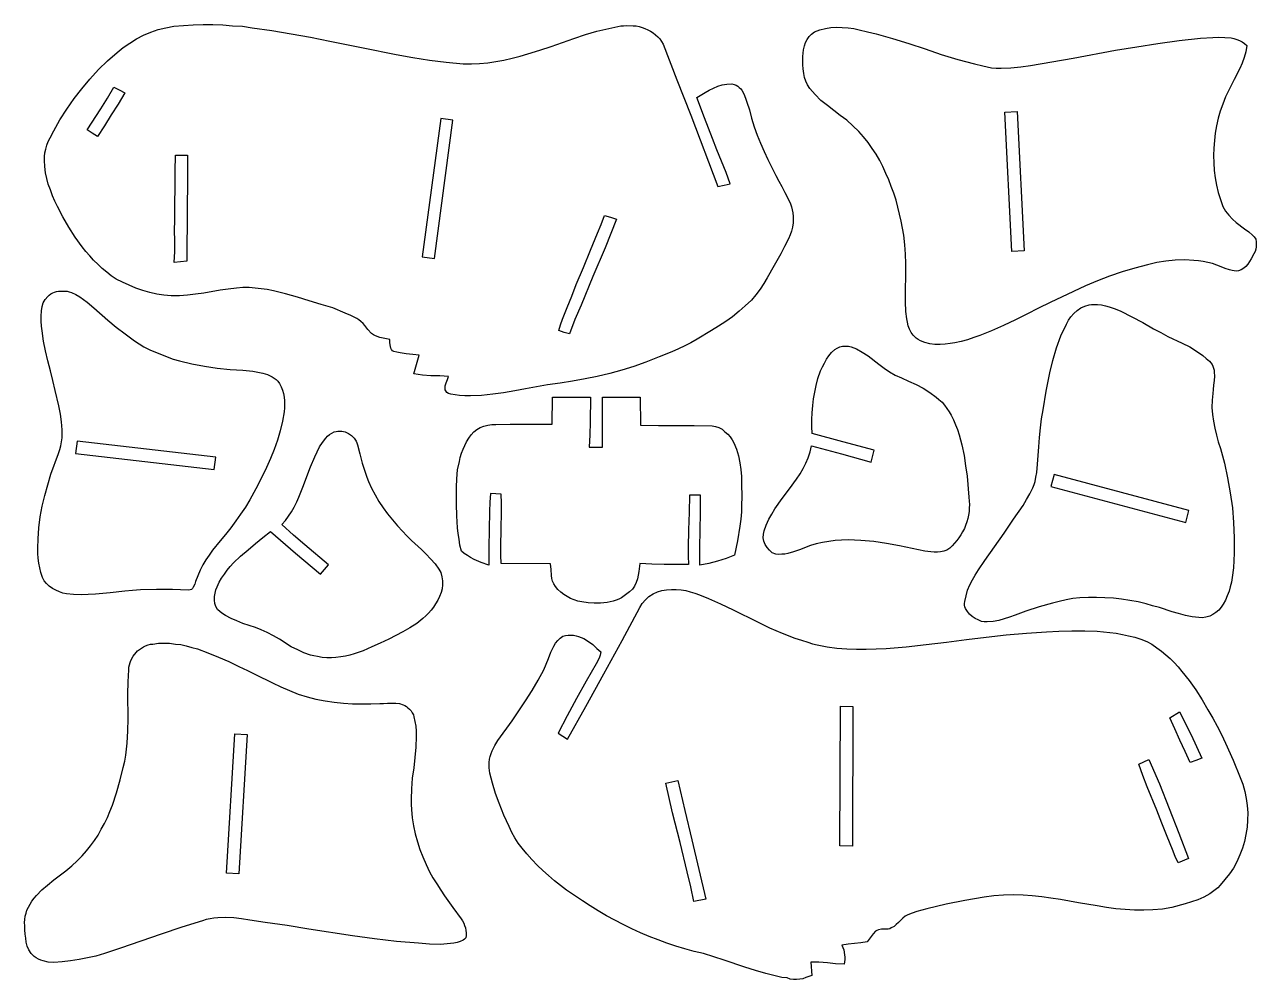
# Model space of a CAD drawing. Extents: x 0 to 156, y 0 to 371.
# Drawn here: x 0 to 152.4, y 0 to 118.1 of the extents above; entities that cross this region are included whole.
import ezdxf

# ---------------------------------------------------------------- set-up
doc = ezdxf.new("R2010")
doc.units = 0
doc.layers.get('0').update_dxf_attribs({"color": 1, "linetype": 'CONTINUOUS'})

msp = doc.modelspace()

# ---------------------------------------------------------------- linework, layer by layer
for points in [[(18.45, 117.91), (19.66, 118.03), (20.87, 118.08), (22.08, 118.12), (23.3, 118.12), (24.51, 118.08), (25.72, 117.99), (26.94, 117.91), (28.15, 117.74), (30.58, 117.41), (33, 116.99), (35.39, 116.57), (37.77, 116.07), (41.87, 115.23), (45.97, 114.44), (48.02, 114.06), (50.11, 113.73), (52.16, 113.47), (54.25, 113.27), (55.29, 113.27), (56.3, 113.31), (57.3, 113.39), (58.31, 113.56), (59.31, 113.73), (60.31, 113.98), (61.32, 114.23), (62.28, 114.52), (63.74, 114.94), (65.17, 115.4), (67.97, 116.4), (69.39, 116.9), (70.81, 117.32), (72.28, 117.66), (73.03, 117.82), (73.78, 117.95), (74.12, 117.99), (74.49, 118.03), (75.29, 117.99), (75.66, 117.95), (76.04, 117.87), (76.42, 117.78), (76.75, 117.66), (77.13, 117.49), (77.46, 117.32), (77.76, 117.11), (78.05, 116.86), (78.34, 116.61), (78.59, 116.36), (78.8, 116.03), (79.01, 115.69), (80.72, 111.3), (82.44, 106.91), (85.79, 98.08), (86.54, 98.25), (87.29, 98.42), (87.04, 99.13), (86.79, 99.84), (86.25, 101.22), (85.66, 102.64), (85.12, 104.02), (84.11, 106.57), (83.19, 109.12), (84.2, 109.71), (84.7, 110), (85.24, 110.25), (85.79, 110.51), (86.33, 110.67), (86.91, 110.76), (87.5, 110.8), (87.79, 110.71), (88.04, 110.63), (88.25, 110.51), (88.42, 110.34), (88.63, 110.17), (88.76, 110), (89.01, 109.54), (89.22, 109.04), (89.38, 108.54), (89.68, 107.58), (89.93, 106.53), (90.26, 105.49), (90.64, 104.44), (91.06, 103.44), (91.52, 102.43), (91.98, 101.43), (92.94, 99.46), (93.31, 98.75), (93.69, 98.08), (94.07, 97.37), (94.44, 96.66), (94.78, 95.95), (94.9, 95.57), (94.99, 95.2), (95.07, 94.82), (95.11, 94.4), (95.11, 94.03), (95.11, 93.61), (95.03, 93.06), (94.9, 92.56), (94.74, 92.1), (94.53, 91.6), (94.03, 90.68), (93.57, 89.76), (92.73, 88.3), (91.89, 86.79), (91.47, 86.08), (91.01, 85.37), (90.47, 84.7), (89.93, 84.03), (89.17, 83.32), (88.42, 82.65), (87.58, 81.98), (86.75, 81.39), (85.87, 80.81), (84.99, 80.26), (83.23, 79.22), (82.44, 78.76), (81.69, 78.38), (80.89, 78.01), (80.1, 77.63), (78.51, 77), (76.88, 76.37), (75.37, 75.83), (73.91, 75.37), (72.4, 74.95), (70.85, 74.58), (69.35, 74.28), (67.8, 73.99), (66.25, 73.78), (64.71, 73.57), (61.99, 73.07), (60.65, 72.82), (59.27, 72.57), (57.93, 72.4), (56.55, 72.23), (55.17, 72.19), (54.46, 72.19), (53.79, 72.23), (53.29, 72.32), (52.74, 72.4), (52.45, 72.48), (52.24, 72.61), (52.12, 72.82), (52.03, 72.95), (52.03, 73.07), (52.03, 73.28), (52.03, 73.45), (52.16, 73.82), (52.32, 74.2), (52.45, 74.58), (51.36, 74.66), (50.28, 74.66), (49.23, 74.74), (48.69, 74.83), (48.18, 74.91), (48.48, 76.08), (48.81, 77.21), (48.02, 77.29), (47.22, 77.38), (46.47, 77.5), (46.05, 77.59), (45.67, 77.67), (45.51, 77.76), (45.38, 77.92), (45.3, 78.09), (45.26, 78.3), (45.21, 78.76), (45.17, 78.97), (45.17, 79.18), (44.59, 79.3), (43.96, 79.43), (43.42, 79.6), (43.16, 79.72), (42.91, 79.89), (42.45, 80.39), (42.08, 80.89), (41.87, 81.14), (41.62, 81.39), (41.37, 81.6), (41.12, 81.77), (40.36, 82.15), (39.65, 82.44), (38.15, 83.07), (36.68, 83.49), (35.22, 83.95), (33.75, 84.41), (32.29, 84.82), (30.78, 85.2), (30.03, 85.33), (29.28, 85.45), (28.53, 85.53), (27.77, 85.58), (26.98, 85.58), (26.23, 85.53), (25.18, 85.41), (24.18, 85.28), (22.17, 84.91), (21.16, 84.78), (20.16, 84.66), (19.16, 84.57), (18.15, 84.57), (17.23, 84.66), (16.35, 84.78), (15.48, 84.99), (14.64, 85.24), (13.76, 85.53), (12.92, 85.87), (12.13, 86.25), (11.33, 86.62), (10.71, 87.04), (10.16, 87.5), (9.58, 87.96), (9.08, 88.46), (8.53, 88.96), (8.07, 89.51), (7.57, 90.05), (7.11, 90.64), (6.27, 91.81), (5.48, 93.06), (4.73, 94.32), (4.06, 95.61), (3.72, 96.28), (3.43, 96.95), (3.18, 97.66), (2.93, 98.38), (2.76, 99.09), (2.59, 99.8), (2.51, 100.55), (2.47, 101.3), (2.47, 101.81), (2.51, 102.27), (2.64, 102.73), (2.76, 103.19), (2.93, 103.65), (3.14, 104.11), (3.6, 104.98), (4.35, 106.32), (5.23, 107.66), (6.11, 108.96), (7.07, 110.17), (8.07, 111.38), (9.16, 112.55), (10.25, 113.64), (11.46, 114.69), (12.21, 115.27), (13.01, 115.82), (13.84, 116.36), (14.72, 116.82), (15.6, 117.2), (16.52, 117.53), (17.48, 117.74), (18.45, 117.91)], [(97.75, 117.24), (98.38, 117.49), (99.09, 117.66), (99.76, 117.78), (100.47, 117.82), (101.18, 117.78), (101.89, 117.74), (102.6, 117.62), (103.27, 117.49), (104.31, 117.24), (105.36, 116.99), (107.37, 116.4), (109.42, 115.78), (111.43, 115.11), (113.43, 114.44), (115.48, 113.81), (117.53, 113.27), (118.58, 113.01), (119.62, 112.76), (120.21, 112.72), (120.84, 112.72), (122.05, 112.76), (123.26, 112.89), (124.47, 113.06), (127.11, 113.52), (129.75, 113.98), (134.97, 114.94), (137.61, 115.36), (140.24, 115.78), (142.88, 116.15), (145.51, 116.44), (147.02, 116.53), (147.77, 116.57), (148.53, 116.53), (149.28, 116.49), (149.61, 116.4), (149.99, 116.28), (150.32, 116.15), (150.66, 115.98), (150.95, 115.78), (151.24, 115.52), (151.12, 114.77), (150.91, 114.06), (150.66, 113.35), (150.37, 112.68), (149.65, 111.34), (148.99, 110), (148.61, 109.17), (148.27, 108.29), (147.94, 107.41), (147.69, 106.53), (147.48, 105.61), (147.31, 104.69), (147.23, 103.77), (147.14, 102.85), (147.1, 101.93), (147.14, 101.01), (147.19, 100.09), (147.31, 99.17), (147.48, 98.25), (147.69, 97.37), (147.98, 96.49), (148.27, 95.61), (148.44, 95.32), (148.61, 95.03), (148.99, 94.53), (149.45, 94.07), (149.91, 93.65), (150.95, 92.85), (151.49, 92.48), (151.95, 92.06), (152.16, 91.85), (152.33, 91.56), (152.41, 91.26), (152.41, 90.97), (152.41, 90.64), (152.33, 90.34), (152.25, 90.05), (152.12, 89.76), (151.79, 89.13), (151.58, 88.8), (151.37, 88.5), (151.12, 88.21), (150.87, 88), (150.53, 87.79), (150.2, 87.67), (149.95, 87.63), (149.65, 87.67), (149.4, 87.71), (149.11, 87.79), (148.57, 87.96), (148.07, 88.17), (147.52, 88.38), (146.98, 88.55), (146.39, 88.67), (145.85, 88.8), (145.26, 88.88), (144.68, 88.92), (143.55, 89.01), (142.38, 88.96), (141.21, 88.84), (140.08, 88.67), (138.95, 88.42), (137.36, 88), (135.81, 87.54), (134.26, 87), (132.76, 86.41), (131.29, 85.79), (129.79, 85.12), (126.9, 83.74), (125.44, 83.03), (124.01, 82.31), (122.59, 81.6), (121.13, 80.89), (119.66, 80.22), (118.2, 79.64), (117.45, 79.39), (116.65, 79.14), (115.9, 78.93), (115.11, 78.76), (114.52, 78.68), (113.89, 78.59), (113.27, 78.55), (112.64, 78.55), (112.01, 78.63), (111.38, 78.8), (110.84, 79.01), (110.55, 79.18), (110.3, 79.34), (109.96, 79.68), (109.71, 80.01), (109.5, 80.43), (109.33, 80.85), (109.25, 81.31), (109.17, 81.73), (109.04, 82.61), (109, 83.82), (109, 84.99), (109.04, 87.38), (109.04, 88.55), (109, 89.72), (108.92, 90.89), (108.79, 92.06), (108.46, 93.82), (108.04, 95.53), (107.83, 96.41), (107.54, 97.25), (107.24, 98.08), (106.95, 98.92), (106.57, 99.71), (106.2, 100.55), (105.82, 101.3), (105.36, 102.1), (104.86, 102.81), (104.36, 103.52), (103.81, 104.23), (103.23, 104.9), (102.47, 105.61), (101.72, 106.28), (100.93, 106.87), (100.13, 107.49), (99.34, 108.12), (98.54, 108.75), (97.83, 109.46), (97.5, 109.84), (97.16, 110.21), (96.87, 110.67), (96.66, 111.13), (96.49, 111.59), (96.41, 112.09), (96.33, 112.64), (96.28, 113.14), (96.28, 114.19), (96.33, 114.6), (96.37, 115.02), (96.49, 115.48), (96.62, 115.9), (96.83, 116.28), (97.08, 116.65), (97.37, 116.95), (97.75, 117.24)], [(11.04, 110.38), (11.71, 110.04), (12.38, 109.67), (11.59, 108.29), (10.71, 106.95), (9.87, 105.61), (9.03, 104.27), (8.37, 104.69), (7.74, 105.11), (9.41, 107.7), (10.25, 109.04), (11.04, 110.38)], [(122.17, 90.05), (121.29, 107.3), (122.82, 107.38), (123.7, 90.13), (122.17, 90.05)], [(49.21, 89.39), (50.73, 89.19), (53, 106.31), (51.48, 106.51), (49.21, 89.39)], [(18.65, 101.97), (20.16, 101.97), (20.16, 98.67), (20.12, 95.41), (20.08, 88.84), (18.49, 88.71), (18.57, 90.05), (18.57, 91.35), (18.53, 92.65), (18.57, 93.94), (18.57, 95.95), (18.61, 97.96), (18.61, 99.96), (18.65, 101.97)], [(71.77, 94.49), (72.48, 94.28), (73.24, 94.07), (72.53, 92.27), (71.82, 90.51), (70.31, 86.96), (68.85, 83.4), (68.09, 81.64), (67.42, 79.85), (66.75, 80.01), (66.09, 80.26), (66.29, 80.98), (66.55, 81.69), (67.13, 83.11), (67.72, 84.53), (68.26, 85.95), (69.14, 88.09), (70.02, 90.22), (70.9, 92.31), (71.36, 93.4), (71.77, 94.49)], [(4.68, 85.16), (4.98, 85.16), (5.27, 85.16), (5.52, 85.07), (5.81, 84.99), (6.32, 84.74), (6.82, 84.45), (7.74, 83.78), (8.57, 83.07), (10.29, 81.56), (11.33, 80.68), (12.46, 79.85), (13.59, 79.01), (14.76, 78.26), (15.48, 77.88), (16.19, 77.59), (16.94, 77.29), (17.65, 77), (18.4, 76.75), (19.16, 76.54), (20.7, 76.17), (22.25, 75.87), (23.84, 75.62), (25.43, 75.45), (27.02, 75.37), (28.23, 75.25), (28.86, 75.12), (29.49, 74.99), (30.07, 74.83), (30.62, 74.53), (30.87, 74.37), (31.12, 74.2), (31.33, 73.99), (31.54, 73.74), (31.75, 73.32), (31.91, 72.9), (32.04, 72.48), (32.12, 72.02), (32.16, 71.56), (32.16, 71.15), (32.16, 70.69), (32.12, 70.23), (31.91, 69.06), (31.62, 67.88), (31.29, 66.71), (30.87, 65.54), (30.41, 64.45), (29.91, 63.32), (28.86, 61.15), (28.36, 60.23), (27.86, 59.31), (27.31, 58.43), (26.73, 57.55), (26.14, 56.72), (25.51, 55.88), (24.84, 55.04), (24.18, 54.25), (23.26, 53.08), (22.84, 52.49), (22.42, 51.91), (22.04, 51.28), (21.71, 50.61), (21.42, 49.94), (21.16, 49.23), (21.04, 48.89), (20.87, 48.52), (20.79, 48.35), (20.66, 48.23), (20.49, 48.18), (20.29, 48.14), (18.28, 48.23), (16.31, 48.23), (14.35, 48.18), (13.34, 48.1), (12.38, 48.02), (10.58, 47.81), (8.78, 47.64), (7.86, 47.6), (6.98, 47.56), (6.06, 47.6), (5.19, 47.68), (4.73, 47.77), (4.31, 47.93), (3.85, 48.14), (3.43, 48.35), (3.05, 48.64), (2.72, 48.98), (2.43, 49.31), (2.22, 49.73), (2.01, 50.32), (1.88, 50.9), (1.76, 51.49), (1.67, 52.12), (1.63, 52.7), (1.63, 53.33), (1.67, 54.5), (1.76, 55.88), (1.92, 57.22), (2.17, 58.56), (2.51, 59.85), (2.89, 61.19), (3.26, 62.49), (4.18, 65.04), (4.35, 65.54), (4.48, 66), (4.56, 66.5), (4.64, 67.01), (4.64, 67.47), (4.64, 67.97), (4.56, 68.97), (4.43, 69.93), (4.22, 70.94), (3.76, 72.86), (3.47, 74.07), (3.18, 75.29), (2.89, 76.54), (2.59, 77.76), (2.34, 78.97), (2.17, 80.22), (2.09, 80.81), (2.05, 81.44), (2.05, 82.06), (2.09, 82.69), (2.17, 83.23), (2.3, 83.69), (2.55, 84.11), (2.89, 84.49), (3.05, 84.66), (3.26, 84.82), (3.47, 84.95), (3.68, 85.03), (3.93, 85.12), (4.18, 85.16), (4.43, 85.16), (4.68, 85.16)], [(132.3, 83.49), (132.76, 83.49), (133.26, 83.44), (133.76, 83.32), (134.22, 83.19), (134.93, 82.94), (135.64, 82.65), (137.02, 81.98), (138.36, 81.27), (139.7, 80.47), (140.58, 80.01), (141.46, 79.55), (143.25, 78.72), (144.18, 78.26), (145.01, 77.71), (145.81, 77.17), (146.22, 76.83), (146.6, 76.5), (146.77, 76.29), (146.94, 76.08), (147.02, 75.87), (147.1, 75.62), (147.19, 75.37), (147.19, 75.12), (147.23, 74.62), (147.19, 74.07), (147.1, 73.53), (147.06, 72.99), (147.02, 72.48), (146.94, 71.65), (146.89, 70.77), (146.98, 69.89), (147.1, 69.06), (147.27, 68.18), (147.48, 67.34), (147.69, 66.5), (147.98, 65.67), (148.23, 64.75), (148.48, 63.87), (148.86, 62.03), (149.19, 60.19), (149.45, 58.35), (149.57, 56.51), (149.65, 54.63), (149.65, 52.74), (149.57, 50.9), (149.4, 49.73), (149.32, 49.15), (149.19, 48.56), (149.03, 48.02), (148.82, 47.47), (148.61, 46.93), (148.32, 46.43), (148.07, 46.05), (147.77, 45.67), (147.4, 45.38), (147.02, 45.13), (146.64, 44.92), (146.18, 44.8), (145.72, 44.71), (145.3, 44.75), (144.47, 44.84), (143.63, 45.01), (142.79, 45.26), (142, 45.47), (140.41, 46.01), (139.57, 46.22), (138.78, 46.47), (137.78, 46.72), (136.77, 46.89), (135.73, 47.05), (134.72, 47.18), (133.68, 47.22), (132.63, 47.26), (131.63, 47.26), (130.58, 47.22), (129.7, 47.1), (128.87, 46.97), (128.03, 46.76), (127.19, 46.55), (125.52, 46.09), (123.89, 45.55), (122.55, 45.05), (121.88, 44.8), (121.21, 44.59), (120.54, 44.38), (119.83, 44.29), (119.12, 44.25), (118.74, 44.25), (118.41, 44.29), (117.99, 44.46), (117.62, 44.63), (117.24, 44.88), (116.9, 45.17), (116.65, 45.51), (116.44, 45.88), (116.36, 46.09), (116.32, 46.3), (116.32, 46.51), (116.36, 46.76), (116.49, 47.47), (116.65, 48.14), (116.95, 48.81), (117.28, 49.44), (117.62, 50.02), (118.03, 50.65), (118.83, 51.82), (121.21, 55.21), (122.38, 56.93), (123.55, 58.64), (123.97, 59.35), (124.39, 60.06), (124.77, 60.82), (124.94, 61.23), (125.06, 61.61), (125.14, 62.15), (125.23, 62.7), (125.35, 63.74), (125.48, 65.88), (125.56, 67.05), (125.69, 68.22), (125.81, 69.35), (126.02, 70.48), (126.4, 72.78), (126.86, 75.04), (127.24, 76.58), (127.7, 78.13), (128.24, 79.6), (128.91, 81.06), (129.16, 81.56), (129.45, 81.98), (129.83, 82.4), (130.25, 82.77), (130.71, 83.07), (131.21, 83.28), (131.71, 83.44), (132, 83.49), (132.3, 83.49)], [(100.26, 77.92), (100.55, 78.09), (100.88, 78.26), (101.22, 78.34), (101.55, 78.34), (101.93, 78.34), (102.27, 78.26), (102.6, 78.13), (102.93, 78.01), (103.65, 77.59), (104.36, 77.13), (105.69, 76.12), (106.36, 75.62), (107.03, 75.16), (107.74, 74.74), (108.5, 74.41), (109.38, 73.99), (110.3, 73.61), (111.17, 73.15), (112.01, 72.61), (112.81, 72.02), (113.14, 71.73), (113.52, 71.4), (113.81, 71.02), (114.1, 70.64), (114.39, 70.23), (114.65, 69.81), (114.94, 69.22), (115.19, 68.6), (115.44, 68.01), (115.65, 67.38), (115.98, 66.13), (116.24, 64.83), (116.44, 63.53), (116.61, 62.24), (116.82, 59.64), (116.86, 59.18), (116.9, 58.77), (116.86, 58.31), (116.86, 57.89), (116.78, 57.43), (116.7, 57.01), (116.57, 56.59), (116.44, 56.17), (116.28, 55.8), (116.07, 55.38), (115.86, 55), (115.61, 54.63), (115.36, 54.29), (115.06, 53.96), (114.77, 53.62), (114.48, 53.33), (114.1, 53.12), (113.73, 52.99), (113.35, 52.91), (112.97, 52.87), (112.55, 52.87), (112.14, 52.91), (111.38, 52.99), (108.25, 53.62), (106.66, 53.91), (105.07, 54.17), (103.48, 54.29), (102.68, 54.33), (101.89, 54.37), (101.09, 54.33), (100.3, 54.29), (99.5, 54.17), (98.71, 54.04), (97.96, 53.87), (97.25, 53.66), (95.87, 53.16), (95.15, 52.91), (94.44, 52.7), (94.07, 52.62), (93.69, 52.62), (93.31, 52.58), (92.94, 52.62), (92.52, 52.78), (92.19, 53.08), (91.89, 53.41), (91.64, 53.79), (91.47, 54.21), (91.39, 54.63), (91.43, 55.09), (91.52, 55.5), (91.77, 56.21), (92.1, 56.93), (92.44, 57.55), (92.85, 58.22), (93.73, 59.48), (94.65, 60.69), (95.53, 61.9), (95.95, 62.53), (96.33, 63.2), (96.66, 63.87), (96.95, 64.54), (97.2, 65.25), (97.37, 66), (101.09, 65), (104.77, 63.99), (105.11, 65.46), (101.26, 66.5), (97.46, 67.55), (97.41, 68.39), (97.41, 69.26), (97.46, 70.1), (97.54, 70.98), (97.62, 71.82), (97.79, 72.65), (97.96, 73.49), (98.17, 74.33), (98.5, 75.29), (98.71, 75.79), (98.96, 76.25), (99.21, 76.71), (99.5, 77.13), (99.84, 77.55), (100.26, 77.92)], [(65.33, 72.02), (70.02, 72.02), (69.98, 68.93), (69.93, 67.38), (69.85, 65.83), (71.52, 65.83), (71.52, 72.02), (76.17, 72.02), (76.21, 68.55), (78.42, 68.51), (80.64, 68.51), (82.86, 68.51), (85.07, 68.47), (85.49, 68.39), (85.91, 68.26), (86.33, 68.05), (86.66, 67.76), (87, 67.47), (87.29, 67.13), (87.54, 66.75), (87.75, 66.38), (88.09, 65.58), (88.34, 64.75), (88.5, 63.91), (88.63, 63.07), (88.71, 62.2), (88.71, 61.36), (88.76, 59.64), (88.71, 58.72), (88.71, 57.85), (88.63, 56.93), (88.5, 56.05), (88.21, 54.25), (87.84, 52.49), (86.79, 52.07), (85.74, 51.74), (84.66, 51.45), (83.57, 51.24), (83.57, 53.41), (83.61, 55.59), (83.65, 57.72), (83.65, 59.9), (82.27, 59.9), (82.23, 57.76), (82.15, 55.63), (82.1, 53.45), (82.1, 52.41), (82.15, 51.32), (79.14, 51.32), (77.63, 51.36), (76.12, 51.45), (76, 50.48), (75.91, 50.02), (75.83, 49.56), (75.66, 49.1), (75.45, 48.64), (75.2, 48.27), (74.83, 47.93), (74.53, 47.68), (74.2, 47.43), (73.87, 47.22), (73.53, 47.05), (73.2, 46.93), (72.82, 46.8), (72.07, 46.64), (71.27, 46.55), (70.48, 46.55), (69.72, 46.59), (68.93, 46.72), (68.47, 46.8), (68.01, 46.97), (67.55, 47.14), (67.13, 47.35), (66.71, 47.6), (66.34, 47.89), (65.96, 48.23), (65.67, 48.6), (65.5, 48.94), (65.33, 49.27), (65.25, 49.61), (65.21, 49.98), (65.17, 50.69), (65.08, 51.4), (58.98, 51.45), (58.93, 52.49), (58.93, 53.58), (58.98, 55.71), (59.02, 57.85), (59.02, 58.93), (58.98, 60.02), (58.31, 60.06), (57.64, 60.1), (57.55, 59.02), (57.51, 57.89), (57.47, 55.67), (57.43, 53.45), (57.43, 51.24), (56.51, 51.57), (55.63, 51.95), (55.17, 52.2), (54.79, 52.45), (54.37, 52.7), (54.04, 52.99), (53.87, 53.7), (53.75, 54.46), (53.66, 55.17), (53.58, 55.88), (53.5, 57.34), (53.45, 58.81), (53.45, 60.9), (53.5, 61.94), (53.58, 63.03), (53.79, 64.08), (53.91, 64.58), (54.04, 65.08), (54.25, 65.58), (54.46, 66.04), (54.67, 66.5), (54.96, 66.96), (55.25, 67.38), (55.59, 67.72), (55.96, 68.01), (56.38, 68.26), (56.84, 68.43), (57.3, 68.55), (57.8, 68.64), (58.31, 68.64), (60.06, 68.68), (61.78, 68.68), (65.29, 68.68), (65.33, 72.02)], [(38.31, 67.72), (38.56, 67.8), (38.77, 67.84), (38.98, 67.84), (39.23, 67.84), (39.65, 67.72), (40.07, 67.55), (40.45, 67.3), (40.78, 66.96), (41.03, 66.59), (41.12, 66.38), (41.2, 66.13), (41.49, 65), (41.78, 63.87), (42.12, 62.74), (42.33, 62.15), (42.54, 61.61), (42.91, 60.77), (43.37, 59.94), (43.83, 59.14), (44.38, 58.35), (44.92, 57.59), (45.51, 56.84), (46.13, 56.13), (46.76, 55.46), (47.31, 54.88), (47.89, 54.29), (49.1, 53.2), (49.69, 52.62), (50.23, 52.03), (50.78, 51.4), (51.24, 50.74), (51.49, 50.32), (51.61, 49.82), (51.7, 49.31), (51.7, 48.81), (51.66, 48.31), (51.53, 47.85), (51.32, 47.35), (51.11, 46.93), (50.86, 46.47), (50.61, 46.05), (50.32, 45.67), (49.98, 45.3), (49.65, 44.96), (49.27, 44.63), (48.52, 44.04), (47.68, 43.5), (46.8, 43), (45.05, 42.08), (44, 41.58), (42.96, 41.12), (41.91, 40.66), (40.78, 40.28), (40.24, 40.11), (39.69, 39.99), (39.11, 39.9), (38.52, 39.82), (37.98, 39.78), (37.39, 39.78), (36.81, 39.82), (36.22, 39.94), (35.8, 40.03), (35.39, 40.11), (34.55, 40.4), (33.8, 40.78), (33, 41.16), (31.54, 42.08), (30.78, 42.5), (30.03, 42.91), (29.28, 43.25), (28.57, 43.54), (27.02, 44.04), (26.27, 44.34), (25.56, 44.63), (24.84, 45.01), (24.51, 45.21), (24.18, 45.47), (23.88, 45.76), (23.67, 46.13), (23.55, 46.51), (23.51, 46.93), (23.51, 47.35), (23.59, 47.77), (23.67, 48.18), (23.84, 48.56), (24.09, 49.15), (24.38, 49.65), (24.72, 50.15), (25.05, 50.61), (25.43, 51.07), (25.85, 51.53), (26.73, 52.37), (27.65, 53.16), (28.57, 53.91), (29.49, 54.67), (30.41, 55.42), (33.5, 52.74), (36.6, 50.11), (37.6, 51.28), (34.67, 53.75), (33.25, 54.96), (31.83, 56.26), (32.29, 56.76), (32.67, 57.3), (33.04, 57.85), (33.34, 58.43), (33.67, 59.06), (33.92, 59.64), (34.42, 60.9), (35.39, 63.41), (35.89, 64.66), (36.18, 65.25), (36.47, 65.88), (36.85, 66.42), (37.27, 66.96), (37.48, 67.21), (37.73, 67.42), (38.02, 67.59), (38.31, 67.72)], [(6.3, 65.05), (23.46, 63.07), (23.64, 64.59), (6.48, 66.57), (6.3, 65.05)], [(143.68, 56.52), (144.07, 58), (127.38, 62.46), (126.99, 60.97), (143.68, 56.52)], [(76.12, 46.01), (76.42, 46.51), (76.83, 46.97), (77.25, 47.35), (77.76, 47.68), (78.3, 47.93), (78.84, 48.1), (79.43, 48.18), (80.06, 48.23), (80.64, 48.23), (81.23, 48.18), (81.81, 48.1), (82.36, 47.93), (82.94, 47.77), (83.49, 47.56), (84.61, 47.14), (86.12, 46.47), (87.67, 45.72), (90.68, 44.25), (92.19, 43.5), (93.73, 42.83), (95.32, 42.2), (96.12, 41.95), (96.91, 41.7), (97.5, 41.53), (98.08, 41.37), (99.3, 41.16), (100.51, 40.99), (101.72, 40.91), (102.93, 40.86), (104.15, 40.86), (106.62, 40.95), (109.08, 41.16), (111.55, 41.41), (114.06, 41.7), (116.53, 42.04), (119, 42.33), (121.46, 42.62), (123.97, 42.83), (126.44, 43), (127.99, 43.08), (129.58, 43.12), (131.17, 43.12), (132.71, 43.08), (134.3, 42.91), (135.06, 42.83), (135.85, 42.66), (136.6, 42.5), (137.36, 42.33), (138.11, 42.08), (138.86, 41.78), (139.49, 41.45), (140.08, 41.03), (140.66, 40.61), (141.21, 40.15), (141.75, 39.69), (142.25, 39.19), (142.75, 38.65), (143.21, 38.1), (144.09, 36.97), (144.93, 35.8), (145.72, 34.59), (146.43, 33.34), (147.02, 32.33), (147.56, 31.33), (148.11, 30.28), (148.61, 29.24), (149.53, 27.1), (150.41, 24.97), (150.74, 24.13), (150.99, 23.26), (151.16, 22.38), (151.29, 21.5), (151.37, 20.62), (151.33, 19.7), (151.29, 18.82), (151.12, 17.94), (150.95, 17.07), (150.7, 16.23), (150.37, 15.39), (149.99, 14.56), (149.57, 13.76), (149.07, 13.05), (148.53, 12.34), (147.94, 11.67), (147.65, 11.33), (147.31, 11.08), (146.98, 10.83), (146.64, 10.58), (145.93, 10.16), (145.18, 9.83), (144.38, 9.58), (143.59, 9.33), (141.96, 8.91), (140.79, 8.7), (139.62, 8.62), (138.49, 8.57), (137.32, 8.57), (136.19, 8.66), (135.02, 8.74), (133.89, 8.91), (132.71, 9.08), (130.41, 9.45), (128.16, 9.87), (126.98, 10.04), (125.86, 10.21), (124.68, 10.33), (123.55, 10.41), (122.34, 10.46), (121.13, 10.41), (119.92, 10.33), (118.74, 10.16), (117.53, 9.95), (116.36, 9.75), (114.02, 9.29), (111.63, 8.74), (110.42, 8.41), (109.84, 8.2), (109.29, 7.99), (108.96, 7.82), (108.66, 7.57), (108.12, 7.03), (107.83, 6.78), (107.58, 6.52), (107.24, 6.36), (107.08, 6.27), (106.87, 6.23), (106.45, 6.19), (106.03, 6.19), (105.65, 6.11), (105.44, 6.06), (105.28, 5.98), (104.98, 5.65), (104.73, 5.31), (104.27, 4.64), (103.48, 4.52), (102.68, 4.43), (101.89, 4.35), (101.14, 4.22), (101.35, 3.64), (101.47, 3.05), (101.51, 2.76), (101.51, 2.47), (101.47, 2.17), (101.39, 1.88), (100.34, 1.92), (99.34, 2.05), (98.29, 2.13), (97.29, 2.13), (97.41, 0.46), (96.66, 0.21), (96.28, 0.08), (95.91, 0.04), (95.53, 0), (95.15, 0), (94.74, 0.04), (94.36, 0.17), (93.69, 0.25), (93.02, 0.38), (91.73, 0.71), (90.43, 1.09), (89.13, 1.51), (86.58, 2.38), (85.28, 2.8), (83.99, 3.18), (82.86, 3.43), (81.69, 3.76), (80.6, 4.1), (79.47, 4.48), (78.38, 4.89), (77.29, 5.31), (76.21, 5.77), (75.12, 6.27), (74.07, 6.78), (73.03, 7.32), (72.02, 7.86), (70.98, 8.49), (69.98, 9.08), (69.01, 9.7), (67.05, 11.04), (65.58, 12.21), (64.83, 12.84), (64.12, 13.47), (63.45, 14.1), (62.78, 14.81), (62.15, 15.52), (61.57, 16.23), (61.07, 16.86), (60.65, 17.53), (60.27, 18.19), (59.94, 18.91), (59.31, 20.33), (58.72, 21.79), (58.26, 23), (57.89, 24.26), (57.72, 24.89), (57.55, 25.51), (57.47, 26.18), (57.47, 26.85), (57.51, 27.23), (57.59, 27.56), (57.72, 27.94), (57.85, 28.27), (58.18, 28.94), (58.56, 29.57), (60.31, 32), (61.15, 33.21), (61.99, 34.46), (62.82, 35.72), (63.53, 37.02), (64.25, 38.31), (64.54, 38.98), (64.83, 39.69), (65.12, 40.49), (65.5, 41.24), (65.71, 41.58), (65.96, 41.91), (66.25, 42.2), (66.59, 42.45), (66.92, 42.54), (67.26, 42.58), (67.59, 42.58), (67.93, 42.58), (68.26, 42.5), (68.55, 42.41), (69.18, 42.16), (69.77, 41.78), (70.31, 41.41), (70.81, 40.95), (71.31, 40.53), (71.27, 40.32), (71.23, 40.11), (71.1, 39.73), (70.73, 39.02), (69.47, 36.89), (68.3, 34.76), (67.13, 32.62), (66, 30.45), (66.59, 30.07), (67.17, 29.7), (69.43, 33.75), (71.69, 37.81), (73.95, 41.91), (76.12, 46.01)], [(15.85, 41.49), (16.56, 41.58), (17.27, 41.58), (17.94, 41.58), (18.65, 41.49), (19.32, 41.41), (19.99, 41.28), (20.7, 41.07), (21.37, 40.91), (22.67, 40.4), (23.97, 39.86), (25.26, 39.32), (26.52, 38.69), (27.56, 38.23), (28.57, 37.73), (30.66, 36.68), (31.7, 36.18), (32.79, 35.72), (33.84, 35.3), (34.97, 34.97), (36.05, 34.67), (37.18, 34.46), (38.31, 34.3), (39.44, 34.17), (40.57, 34.09), (41.7, 34.09), (42.83, 34.09), (43.96, 34.13), (44.42, 34.13), (44.92, 34.17), (45.42, 34.17), (45.93, 34.17), (46.39, 34.13), (46.85, 33.96), (47.05, 33.88), (47.26, 33.75), (47.43, 33.59), (47.64, 33.42), (47.81, 33.21), (47.97, 32.96), (48.1, 32.71), (48.18, 32.46), (48.27, 31.91), (48.39, 31.33), (48.43, 30.7), (48.43, 30.03), (48.39, 28.73), (48.27, 27.44), (48.14, 26.18), (47.97, 24.89), (47.89, 23.59), (47.81, 22.29), (47.85, 21.62), (47.89, 21), (47.97, 19.99), (48.1, 18.99), (48.31, 17.99), (48.6, 17.02), (48.89, 16.06), (49.27, 15.14), (49.69, 14.22), (50.11, 13.3), (50.53, 12.55), (50.99, 11.8), (51.49, 11.04), (51.95, 10.33), (52.99, 8.91), (54, 7.49), (54.17, 7.24), (54.33, 6.94), (54.42, 6.65), (54.54, 6.36), (54.58, 6.06), (54.63, 5.77), (54.63, 5.44), (54.58, 5.14), (54.42, 4.98), (54.25, 4.85), (53.91, 4.68), (53.54, 4.56), (53.12, 4.48), (52.28, 4.39), (51.45, 4.31), (50.11, 4.35), (48.73, 4.48), (46.01, 4.68), (43.29, 5.02), (40.57, 5.4), (35.18, 6.23), (32.5, 6.65), (29.78, 7.03), (27.86, 7.32), (26.85, 7.49), (25.89, 7.61), (24.89, 7.65), (23.92, 7.61), (23.42, 7.57), (22.96, 7.49), (22.46, 7.4), (22, 7.24), (19.45, 6.44), (16.9, 5.6), (11.88, 3.85), (10.87, 3.51), (9.87, 3.18), (8.83, 2.89), (7.78, 2.68), (6.73, 2.47), (5.69, 2.3), (4.64, 2.17), (3.6, 2.09), (2.93, 2.13), (2.3, 2.3), (2.01, 2.38), (1.71, 2.51), (1.42, 2.68), (1.17, 2.84), (0.79, 3.22), (0.54, 3.64), (0.33, 4.1), (0.21, 4.6), (0.13, 5.1), (0.08, 5.6), (0.04, 6.11), (0.04, 6.61), (0, 7.03), (0.04, 7.4), (0.08, 7.82), (0.17, 8.2), (0.29, 8.57), (0.46, 8.95), (0.67, 9.29), (0.88, 9.66), (1.17, 10.04), (1.46, 10.37), (2.13, 11.08), (2.84, 11.67), (3.6, 12.3), (5.1, 13.43), (5.86, 14.05), (6.52, 14.68), (7.11, 15.27), (7.65, 15.89), (8.16, 16.52), (8.66, 17.19), (9.08, 17.86), (9.49, 18.57), (9.87, 19.28), (10.25, 20.03), (10.54, 20.75), (10.87, 21.54), (11.38, 23.09), (11.84, 24.68), (12.21, 26.23), (12.38, 26.98), (12.51, 27.73), (12.59, 28.48), (12.67, 29.24), (12.76, 30.74), (12.8, 32.25), (12.76, 35.3), (12.8, 36.81), (12.88, 38.31), (12.88, 38.61), (12.97, 38.9), (13.05, 39.19), (13.13, 39.44), (13.43, 39.99), (13.8, 40.45), (13.97, 40.66), (14.22, 40.82), (14.47, 40.99), (14.72, 41.16), (14.97, 41.28), (15.27, 41.37), (15.56, 41.45), (15.85, 41.49)], [(100.88, 16.5), (100.97, 33.78), (102.5, 33.77), (102.42, 16.49), (100.88, 16.5)], [(141.71, 32.37), (142.92, 33.08), (144.34, 30.24), (145.68, 27.35), (144.93, 27.06), (144.22, 26.81), (143.59, 28.19), (142.96, 29.61), (142.33, 30.99), (141.71, 32.37)], [(24.96, 13.14), (26.02, 30.38), (27.55, 30.29), (26.49, 13.04), (24.96, 13.14)], [(137.86, 26.64), (139.11, 27.19), (140.41, 24.18), (141.62, 21.12), (142.84, 18.07), (144.01, 14.97), (142.75, 14.43), (142.38, 15.22), (142.04, 16.06), (141.37, 17.69), (140.7, 19.32), (140.08, 20.95), (138.91, 23.8), (138.36, 25.22), (137.86, 26.64)], [(79.34, 24.26), (80.1, 24.43), (80.81, 24.59), (81.69, 20.91), (82.57, 17.27), (83.44, 13.59), (84.28, 9.91), (82.82, 9.62), (82.44, 11.46), (81.98, 13.3), (81.1, 16.94), (80.18, 20.62), (79.34, 24.26)]]:
    msp.add_lwpolyline(points, close=True)

doc.saveas('drawing.dxf')
